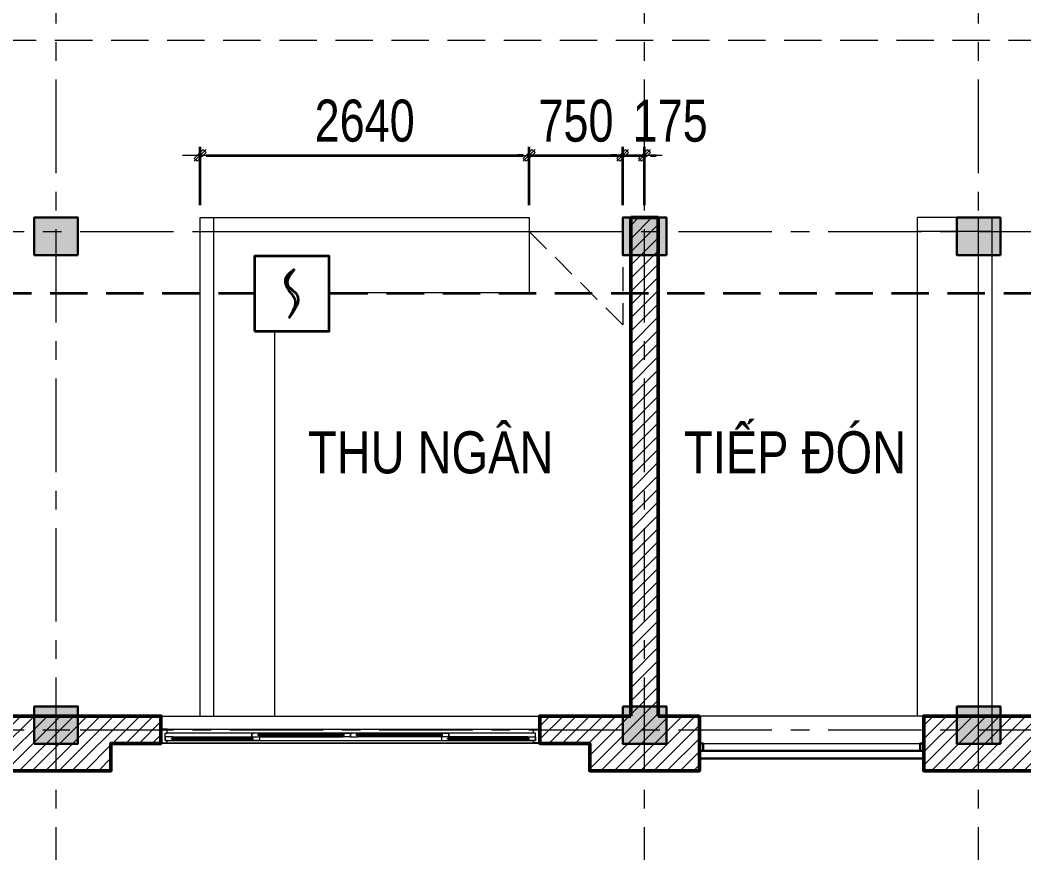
# Model space of a CAD drawing. Header units: millimetres. Extents: x 1109421 to 1726579, y -247837 to 144927.
# Drawn here: x 1473665 to 1481718, y -172402 to -165717 of the extents above; entities that cross this region are included whole.
import ezdxf

# ---------------------------------------------------------------- set-up
doc = ezdxf.new("R2010")
doc.units = ezdxf.units.MM
doc.header["$LTSCALE"] = 600
doc.header["$MEASUREMENT"] = 0
doc.set_wipeout_variables(frame=1)
for name, pattern in [('00_Hidden', [2.4, 1.6, -0.8]), ('CENTER', [2, 1.25, -0.25, 0.25, -0.25]), ('DASHED', [0.75, 0.5, -0.25]), ('HIDDEN', [0.375, 0.25, -0.125])]:
    doc.linetypes.add(name, pattern=pattern)
doc.layers.get('0').update_dxf_attribs({"lineweight": 0})
doc.layers.get('Defpoints').update_dxf_attribs({"lineweight": 0})
for name, color, linetype, lineweight in [('0.15_Cua', 144, 'Continuous', 15), ('cat1', 30, 'Continuous', 50), ('cat2', 22, 'Continuous', 30), ('dim', 144, 'Continuous', 13), ('hatch1', 136, 'Continuous', 9), ('LC MANH DUT', 35, 'HIDDEN', 5), ('LC Text2', 7, 'Continuous', 25), ('Noi that', 35, 'Continuous', 9), ('noithat', 125, 'Continuous', 9), ('PCCC - BAOCHAY - THIETBI', 6, 'Continuous', 35), ('PCCC-BAO CHAY - DAY', 3, 'DASHED', 35), ('PCCC-BAOCHAY-THIETBI', 6, 'Continuous', 35), ('thay1', 63, 'Continuous', 18), ('truc', 76, 'CENTER', 9)]:
    doc.layers.add(name, color=color, linetype=linetype, lineweight=lineweight)
doc.styles.add('HOATBIF', font='hoatbif.shx', dxfattribs={"width": 0.8})
doc.styles.add('T2', font='VHARIAL.TTF', dxfattribs={"width": 0.8})
doc.dimstyles.new('1-135', dxfattribs={"dimscale": 135, "dimtxt": 2.5, "dimasz": 0.35, "dimexe": 0.5, "dimexo": 0, "dimgap": 0.8, "dimtad": 1, "dimdec": 0, "dimzin": 0, "dimdsep": 46, "dimtxsty": 'HOATBIF', "dimblk1": 'DOT', "dimblk2": 'DOT', "dimsah": 1, "dimcen": -1, "dimdle": 1, "dimclrd": 256, "dimclre": 256, "dimclrt": 4, "dimadec": 3, "dimazin": 2, "dimtfac": 0.333333, "dimtdec": 0, "dimtix": 1, "dimtmove": 2, "dimatfit": 3, "dimldrblk": 'DOT', "dimfxl": 1, "dimtvp": 0.833333, "dimtolj": 1, "dimtzin": 0, "dimarcsym": 0})

# ---------------------------------------------------------------- blocks, each defined once
blk = doc.blocks.new('*U594')
for p, q in [((50, 0), (2990, 0)), ((95, -20), (730, -20)), ((790, -50), (1460, -50)), ((790, -80), (1460, -80)), ((2250, -50), (1580, -50)), ((2250, -80), (1580, -80)), ((2945, -20), (2310, -20)), ((2945, -50), (2310, -50)), ((50, -110), (2990, -110))]:
    blk.add_line(p, q)
at = {"color": 8, "lineweight": 5}
for p, q in [((50, -20), (2990, -20)), ((2990, -80), (50, -80)), ((95, -30), (730, -30)), ((95, -40), (730, -40)), ((95, -50), (730, -50)), ((790, -60), (1460, -60)), ((790, -70), (1460, -70)), ((2250, -60), (1580, -60)), ((2250, -70), (1580, -70)), ((2945, -30), (2310, -30)), ((2945, -40), (2310, -40))]:
    blk.add_line(p, q, dxfattribs=at)
for points in [[(50, -20), (35, -20), (35, -80), (50, -80), (50, -110), (0, -110), (0, 0), (0, 0), (0, 0), (50, 0), (50, -20), (35, -20)], [(2990, -20), (3005, -20), (3005, -80), (2990, -80), (2990, -110), (3040, -110), (3040, 0), (3040, 0), (3040, 0), (2990, 0), (2990, -20), (3005, -20)], [(95, -40), (95, -50), (35, -50), (35, -20), (95, -20), (95, -30), (85, -30), (85, -40), (95, -40)], [(730, -40), (730, -50), (790, -50), (790, -20), (730, -20), (730, -30), (740, -30), (740, -40), (730, -40)], [(790, -70), (790, -80), (730, -80), (730, -50), (790, -50), (790, -60), (780, -60), (780, -70), (790, -70)], [(730, -50), (730, -80), (745, -80)], [(1460, -70), (1460, -80), (1520, -80), (1520, -50), (1460, -50), (1460, -60), (1470, -60), (1470, -70), (1460, -70)], [(1520, -50), (1520, -80), (1505, -80)], [(1520, -50), (1520, -80), (1535, -80)], [(1580, -70), (1580, -80), (1520, -80), (1520, -50), (1580, -50), (1580, -60), (1570, -60), (1570, -70), (1580, -70)], [(2310, -40), (2310, -50), (2250, -50), (2250, -20), (2310, -20), (2310, -30), (2300, -30), (2300, -40), (2310, -40)], [(2250, -70), (2250, -80), (2310, -80), (2310, -50), (2250, -50), (2250, -60), (2260, -60), (2260, -70), (2250, -70)], [(2310, -50), (2310, -80), (2295, -80)], [(2945, -40), (2945, -50), (3005, -50), (3005, -20), (2945, -20), (2945, -30), (2955, -30), (2955, -40), (2945, -40)]]:
    blk.add_lwpolyline(points)
for centre, start, end in [((94.1, -32), 14.21506, 83.56577), ((94.1, -38), 276.43423, 345.78494), ((730.9, -32), 96.43423, 165.78494), ((730.9, -38), 194.21506, 263.56577), ((789.1, -62), 14.21506, 83.56577), ((789.1, -68), 276.43423, 345.78494), ((1460.9, -62), 96.43423, 165.78494), ((1460.9, -68), 194.21506, 263.56577), ((1579.1, -62), 14.21506, 83.56577), ((1579.1, -68), 276.43423, 345.78494), ((2250.9, -62), 96.43423, 165.78494), ((2250.9, -68), 194.21506, 263.56577), ((2309.1, -32), 14.21506, 83.56577), ((2309.1, -38), 276.43423, 345.78494), ((2945.9, -32), 96.43423, 165.78494), ((2945.9, -38), 194.21506, 263.56577)]:
    blk.add_arc(centre, 8.25, start, end, dxfattribs=at)
blk = doc.blocks.new('DOT')
at = {"layer": 'dim'}
for p, q in [((-3, 0), (3, 0)), ((-1, -1), (1, 1))]:
    blk.add_line(p, q, dxfattribs=at)
blk.add_lwpolyline([(0.5, 1), (-1, -0.5), (-0.5, -1), (1, 0.5)], close=True, dxfattribs=at)
blk = doc.blocks.new('*D2212')
at = {"layer": 'Defpoints', "color": 0, "transparency": 16777216}
for p in [(20670.3, 54662.7), (18030.3, 54263.6), (20670.3, 54263.6)]:
    blk.add_point(p, dxfattribs=at)
at = {"layer": 'dim', "lineweight": -2, "transparency": 16777216}
for p, q in [((18030.3, 54263.6), (18030.3, 54730.2)), ((20670.3, 54263.6), (20670.3, 54730.2)), ((18077.5, 54662.7), (20623, 54662.7))]:
    blk.add_line(p, q, dxfattribs=at)
at = {"layer": 'dim', "lineweight": -2, "transparency": 16777216, "xscale": 47.25, "yscale": 47.25, "zscale": 47.25, "rotation": 180}
blk.add_blockref('DOT', (18030.3, 54662.7), dxfattribs=at)
at = {"layer": 'dim', "lineweight": -2, "transparency": 16777216, "xscale": 47.25, "yscale": 47.25, "zscale": 47.25}
blk.add_blockref('DOT', (20670.3, 54662.7), dxfattribs=at)
at = {"layer": 'dim', "color": 4, "transparency": 16777216, "insert": (19350.3, 54939.5), "char_height": 337.5, "attachment_point": 5, "style": 'HOATBIF'}
blk.add_mtext('\\A1;2640', dxfattribs=at)
blk = doc.blocks.new('_Dot')
at = {"color": 0, "linetype": 'ByBlock', "lineweight": -2}
blk.add_line((-0.5, 0), (-1, 0), dxfattribs=at)
at = {"color": 0, "linetype": 'ByBlock', "const_width": 0.5}
blk.add_lwpolyline([(-0.25, 0, 1), (0.25, 0, 1)], format="xyb", close=True, dxfattribs=at)
blk = doc.blocks.new('*D2213')
at = {"layer": 'Defpoints', "color": 0, "transparency": 16777216}
for p in [(21420.3, 54662.7), (20670.3, 54263.6), (21420.3, 54263.6)]:
    blk.add_point(p, dxfattribs=at)
at = {"layer": 'dim', "lineweight": -2, "transparency": 16777216}
for p, q in [((20670.3, 54263.6), (20670.3, 54730.2)), ((21420.3, 54263.6), (21420.3, 54730.2)), ((20623, 54662.7), (20575.8, 54662.7)), ((20670.3, 54662.7), (21420.3, 54662.7)), ((21467.5, 54662.7), (21514.8, 54662.7))]:
    blk.add_line(p, q, dxfattribs=at)
at = {"layer": 'dim', "lineweight": -2, "transparency": 16777216, "xscale": 47.25, "yscale": 47.25, "zscale": 47.25}
blk.add_blockref('DOT', (20670.3, 54662.7), dxfattribs=at)
at = {"layer": 'dim', "lineweight": -2, "transparency": 16777216, "xscale": 47.25, "yscale": 47.25, "zscale": 47.25, "rotation": 180}
blk.add_blockref('DOT', (21420.3, 54662.7), dxfattribs=at)
at = {"layer": 'dim', "color": 4, "transparency": 16777216, "insert": (21045.3, 54939.5), "char_height": 337.5, "attachment_point": 5, "style": 'HOATBIF'}
blk.add_mtext('\\A1;750', dxfattribs=at)
blk = doc.blocks.new('*D2214')
at = {"layer": 'Defpoints', "color": 0, "transparency": 16777216}
for p in [(21595.3, 54662.7), (21420.3, 54263.6), (21595.3, 54263.6)]:
    blk.add_point(p, dxfattribs=at)
at = {"layer": 'dim', "lineweight": -2, "transparency": 16777216}
for p, q in [((21420.3, 54263.6), (21420.3, 54730.2)), ((21595.3, 54263.6), (21595.3, 54730.2)), ((21373, 54662.7), (21325.8, 54662.7)), ((21420.3, 54662.7), (21595.3, 54662.7)), ((21642.5, 54662.7), (21689.8, 54662.7))]:
    blk.add_line(p, q, dxfattribs=at)
at = {"layer": 'dim', "lineweight": -2, "transparency": 16777216, "xscale": 47.25, "yscale": 47.25, "zscale": 47.25}
blk.add_blockref('DOT', (21420.3, 54662.7), dxfattribs=at)
at = {"layer": 'dim', "lineweight": -2, "transparency": 16777216, "xscale": 47.25, "yscale": 47.25, "zscale": 47.25, "rotation": 180}
blk.add_blockref('DOT', (21595.3, 54662.7), dxfattribs=at)
at = {"layer": 'dim', "color": 4, "transparency": 16777216, "insert": (21801.3, 54939.5), "char_height": 337.5, "attachment_point": 5, "style": 'HOATBIF'}
blk.add_mtext('\\A1;175', dxfattribs=at)
blk = doc.blocks.new('COT BT')
at = {"layer": 'cat2', "ltscale": 2}
h = blk.add_hatch(color=256, dxfattribs=at)
h.dxf.hatch_style = 1
h.paths.add_polyline_path([(240, 190), (-110, 190), (-110, -110), (240, -110)])
blk.add_lwpolyline([(-110, 190), (240, 190), (240, -110), (-110, -110)], close=True, dxfattribs=at)
blk = doc.blocks.new('DAU BAO KHOI')
blk.add_wipeout([(-2, 2), (-2, -2), (2, -2), (2, 2)])
at = {"layer": 'PCCC - BAOCHAY - THIETBI'}
blk.add_lwpolyline([(-2, -2), (2, -2), (2, 2), (-2, 2)], close=True, dxfattribs=at)
for points in [[(0.152, 1.305), (-0.357, 0.733), (-0.18, 0.209), (0.162, -0.292), (-0.152, -1.305)], [(0.152, 1.305), (-0.222, 0.489), (0.268, -0.047), (-0.152, -1.305)]]:
    blk.add_spline(points, degree=3, dxfattribs=at)
blk = doc.blocks.new('A$C08333679')
at = {"layer": 'hatch1'}
h = blk.add_hatch(dxfattribs=at)
h.set_pattern_fill('ANSI31', color=256, scale=600)
h.set_pattern_definition([(45, (-2017569.24, 46159.94), (-53.0330086, 53.0330086), [])])
h.paths.add_polyline_path([(5645.3, 49943), (6045.3, 49943), (6045.3, 50163), (5645.3, 50163), (4985.3, 50163), (4985.3, 54453), (4765.3, 54453), (4765.3, 49943), (4765.3, 49723), (5645.3, 49723)], flags=17)
h.paths.add_polyline_path([(11315.3, 49943), (11715.3, 49943), (11715.3, 50163), (11315.3, 50163), (10435.3, 50163), (10035.3, 50163), (10035.3, 49943), (10435.3, 49943), (10435.3, 49723), (11315.3, 49723)], flags=17)
h.paths.add_polyline_path([(17715.3, 50163), (17315.3, 50163), (16435.3, 50163), (16035.3, 50163), (16035.3, 49943), (16435.3, 49943), (16435.3, 49723), (17315.3, 49723), (17315.3, 49943), (17715.3, 49943)], flags=17)
h.paths.add_polyline_path([(22035.3, 50163), (21705.3, 50163), (21705.3, 54163), (21485.3, 54163), (21485.3, 50163), (21155.3, 50163), (20755.3, 50163), (20755.3, 49943), (21155.3, 49943), (21155.3, 49723), (22035.3, 49723), (22035.3, 49943)], flags=17)
h.paths.add_polyline_path([(24715.3, 50163), (23835.3, 50163), (23835.3, 49943), (23835.3, 49723), (24715.3, 49723)], flags=17)
h.paths.add_polyline_path([(30315.3, 50163), (29915.3, 50163), (29035.3, 50163), (29035.3, 49943), (29035.3, 49723), (29915.3, 49723), (29915.3, 49943), (30315.3, 49943)], flags=17)
h.paths.add_polyline_path([(36315.3, 50163), (35915.3, 50163), (35035.3, 50163), (34635.3, 50163), (34635.3, 49943), (35035.3, 49943), (35035.3, 49723), (35915.3, 49723), (35915.3, 49943), (36315.3, 49943)], flags=17)
h.paths.add_polyline_path([(42500.3, 50163), (41475.3, 50163), (41475.3, 52813), (41365.3, 52813), (41365.3, 50163), (40900.3, 50163), (40900.3, 49943), (41300.3, 49943), (41300.3, 49503), (42500.3, 49503)])
h.paths.add_polyline_path([(42274.8, 49943), (42274.8, 49723), (41514.8, 49723), (41514.8, 49943)], flags=16)
h.paths.add_polyline_path([(44305.3, 55303), (44085.3, 55303), (44085.3, 54163), (41365.3, 54163), (41365.3, 53813), (41475.3, 53813), (41475.3, 53943), (46565.3, 53943), (46565.3, 50163), (45585.3, 50163), (45585.3, 49503), (46785.3, 49503), (46785.3, 50163), (46785.3, 62163), (4765.3, 62163), (4765.3, 56653), (4985.3, 56653), (4985.3, 56943), (6475.3, 56943), (6475.3, 57053), (4985.3, 57053), (4985.3, 61943), (8860.3, 61943), (8860.3, 57053), (7775.3, 57053), (7775.3, 56943), (8860.3, 56943), (8970.3, 56943), (11160.3, 56943), (11160.3, 57053), (8970.3, 57053), (8970.3, 61943), (12780.3, 61943), (12780.3, 57053), (12460.3, 57053), (12460.3, 56943), (12780.3, 56943), (12890.3, 56943), (14500.3, 56943), (14500.3, 57053), (12890.3, 57053), (12890.3, 61943), (16765.3, 61943), (16765.3, 57053), (15800.3, 57053), (15800.3, 56943), (20265.3, 56943), (20265.3, 57053), (16985.3, 57053), (16985.3, 61943), (21485.3, 61943), (21485.3, 57053), (21265.3, 57053), (21265.3, 56943), (22107.1, 56943), (22327.1, 57163), (21705.3, 57163), (21705.3, 61943), (24165.3, 61943), (24165.3, 57163), (23487.1, 57163), (23707.1, 56943), (24385.3, 56943), (26595.3, 56943), (26595.3, 57053), (24385.3, 57053), (24385.3, 61943), (29365.3, 61943), (29365.3, 57053), (27895.3, 57053), (27895.3, 56943), (31195.3, 56943), (31195.3, 57053), (29585.3, 57053), (29585.3, 61943), (33985.3, 61943), (33985.3, 57053), (32495.3, 57053), (32495.3, 56943), (35695.3, 56943), (35695.3, 57053), (34095.3, 57053), (34095.3, 61943), (38645.3, 61943), (38645.3, 57053), (36995.3, 57053), (36995.3, 56943), (38645.3, 56943), (40245.3, 56943), (40245.3, 57163), (38865.3, 57163), (38865.3, 61943), (41365.3, 61943), (41365.3, 57163), (41145.3, 57163), (41145.3, 56943), (41805.3, 56943), (41805.3, 57163), (41585.3, 57163), (41585.3, 61943), (44085.3, 61943), (44085.3, 57163), (42705.3, 57163), (42705.3, 56943), (44085.3, 56943), (44085.3, 56203), (44305.3, 56203), (44305.3, 61943), (46565.3, 61943), (46565.3, 54163), (44305.3, 54163)])
h.paths.add_polyline_path([(45805.3, 49943), (46565.3, 49943), (46565.3, 49723), (45805.3, 49723)], flags=16)
at = {"layer": 'cat1'}
for p, q in [((21485.3, 54163), (21485.3, 50163)), ((21485.3, 54163), (21705.3, 54163)), ((21705.3, 54163), (21705.3, 50163))]:
    blk.add_line(p, q, dxfattribs=at)
for points in [[(17315.3, 50163), (16435.3, 50163), (16035.3, 50163), (16035.3, 49943), (16435.3, 49943), (16435.3, 49723), (17315.3, 49723), (17315.3, 49943), (17715.3, 49943), (17715.3, 50163), (17315.3, 50163)], [(21485.3, 50163), (21155.3, 50163), (20755.3, 50163), (20755.3, 49943), (21155.3, 49943), (21155.3, 49723), (22035.3, 49723), (22035.3, 49943), (22035.3, 49943), (22035.3, 50163), (22035.3, 50163)], [(22035.3, 50163), (21705.3, 50163)], [(23835.3, 49943), (23835.3, 50163), (24715.3, 50163), (24715.3, 49723), (23835.3, 49723), (23835.3, 49943)]]:
    blk.add_lwpolyline(points, dxfattribs=at)
blk.add_lwpolyline([(22035.3, 49943), (22035.3, 49943), (22035.3, 49723), (22035.3, 49723)], close=True, dxfattribs=at)
at = {"layer": 'cat2'}
for points in [[(22035.3, 49883), (22065.3, 49883), (22065.3, 49943), (22035.3, 49943)], [(23805.3, 49883), (23835.3, 49883), (23835.3, 49943), (23805.3, 49943)], [(22035.3, 49823), (23835.3, 49823), (23835.3, 49883), (22035.3, 49883)]]:
    blk.add_lwpolyline(points, close=True, dxfattribs=at)
at = {"layer": 'LC MANH DUT', "ltscale": 2}
blk.add_line((1115.9, 55586.7), (49772, 55586.7), dxfattribs=at)
at = {"layer": 'Noi that', "linetype": '00_Hidden', "ltscale": 0.2}
for p, q in [((21420.3, 53303), (20670.3, 54053)), ((21420.3, 54053), (21420.3, 53303)), ((21485.3, 54053), (21485.3, 53303))]:
    blk.add_line(p, q, dxfattribs=at)
at = {"layer": 'noithat'}
for p, q in [((18030.3, 50163), (18030.3, 54163)), ((18030.3, 54163), (20670.3, 54163)), ((18140.3, 50163), (18140.3, 54163)), ((20670.3, 54163), (20670.3, 53563)), ((23785.3, 50163), (23785.3, 54163)), ((24385.3, 54163), (23785.3, 54163)), ((24275.3, 50163), (24275.3, 54163)), ((24385.3, 49943), (24385.3, 54163)), ((18030.3, 54053), (20670.3, 54053)), ((24385.3, 54053), (23785.3, 54053)), ((18630.3, 50163), (18630.3, 53563)), ((18630.3, 53563), (20670.3, 53563))]:
    blk.add_line(p, q, dxfattribs=at)
at = {"layer": 'thay1'}
blk.add_line((16825.3, 50053), (16985.3, 50053), dxfattribs=at)
for points in [[(17715.3, 50163), (20755.3, 50163), (20755.3, 49943), (17715.3, 49943)], [(22035.3, 49943), (23835.3, 49943), (23835.3, 50163), (22035.3, 50163)]]:
    blk.add_lwpolyline(points, close=True, dxfattribs=at)
at = {"layer": 'truc'}
for p, q in [((16875.3, 44920.7), (16875.3, 65106.5)), ((21595.3, 44920.7), (21595.3, 65106.5)), ((24275.3, 44920.7), (24275.3, 65106.5)), ((2667.9, 54053), (49638.6, 54053)), ((2667.9, 50053), (49638.6, 50053))]:
    blk.add_line(p, q, dxfattribs=at)
at = {"layer": '0.15_Cua', "xscale": -1, "rotation": 180}
blk.add_blockref('*U594', (17715.3, 49946.4), dxfattribs=at)
at = {"layer": 'cat1', "rotation": 180}
for p in [(16940.3, 54053), (21660.3, 54053), (24340.3, 54053)]:
    blk.add_blockref('COT BT', p, dxfattribs=at)
at = {"layer": 'cat1'}
for p in [(16810.3, 50050.6), (21530.3, 50050.6), (24210.3, 50050.6)]:
    blk.add_blockref('COT BT', p, dxfattribs=at)
at = {"layer": 'LC Text2', "style": 'T2', "width": 0.8}
for s, p in [('thu ng©n', (18895.2, 52110.5)), ('tiÕp ®ãn', (21912.5, 52110.5))]:
    blk.add_text(s, height=337.5, dxfattribs=at).set_placement(p)
at = {"layer": 'dim'}
for base, p1, p2, picture, middle in [((20670.3, 54662.7), (18030.3, 54263.6), (20670.3, 54263.6), '*D2212', (19350.3, 54939.5)), ((21420.3, 54662.7), (20670.3, 54263.6), (21420.3, 54263.6), '*D2213', (21045.3, 54939.5))]:
    dim = blk.add_linear_dim(base=base, p1=p1, p2=p2, dimstyle='1-135', dxfattribs=at)
    dim.commit()
    dim.dimension.update_dxf_attribs({"geometry": picture, "text_midpoint": middle})
dim = blk.add_linear_dim(base=(21595.3, 54662.7), p1=(21420.3, 54263.6), p2=(21595.3, 54263.6), dimstyle='1-135', dxfattribs=at)
dim.commit()
dim.dimension.update_dxf_attribs({"geometry": '*D2214', "text_midpoint": (21801.3, 54939.5), "dimtype": 160})

msp = doc.modelspace()

# ---------------------------------------------------------------- linework, layer by layer
at = {"layer": 'PCCC-BAO CHAY - DAY'}
msp.add_lwpolyline([(1462664.5, -164522.7), (1462664.5, -161967.7), (1502654.5, -161967.7), (1502654.5, -167128.1), (1498055.6, -167128.1), (1498055.6, -167912.7), (1464864.5, -167912.7)], dxfattribs=at)

# ---------------------------------------------------------------- next in the draw order: block references
msp.add_blockref('A$C08333679', (1457079.2, -221465.7), dxfattribs=at)

# ---------------------------------------------------------------- next in the draw order: block references
at = {"layer": 'PCCC-BAOCHAY-THIETBI', "xscale": 150, "yscale": 150, "zscale": 150}
msp.add_blockref('DAU BAO KHOI', (1475844.5, -167912.7), dxfattribs=at)

doc.saveas('drawing.dxf')
